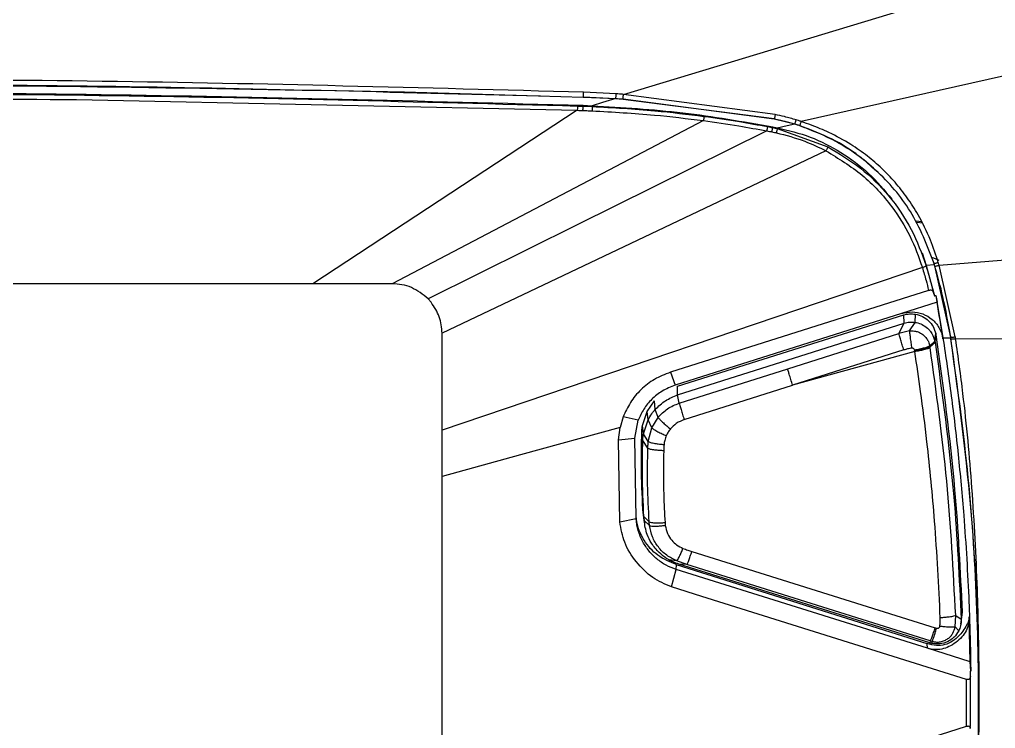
# Model space of a CAD drawing. Extents: x 527 to 611, y 788 to 934.
# Drawn here: x 577.312 to 579.749, y 806.379 to 808.15 of the extents above; entities that cross this region are included whole.
import ezdxf

# ---------------------------------------------------------------- set-up
doc = ezdxf.new("R2010")
doc.units = 0
doc.header["$MEASUREMENT"] = 0
doc.layers.add('1', color=4, linetype='Continuous')
doc.layers.add('GEOMETRY', color=3, linetype='Continuous', lineweight=25)

# ---------------------------------------------------------------- blocks, each defined once
blk = doc.blocks.new('2026_FLAIR')
at = {"layer": 'GEOMETRY'}
for p, q in [((51.7533, 4.6001), (52.6155, 4.8609)), ((53.3749, 4.7969), (52.1975, 4.5323)), ((50.3869, 4.5872), (51.6381, 4.5602)), ((51.2067, 4.6062), (51.6531, 4.5929)), ((51.6531, 4.5929), (51.6531, 4.5936)), ((51.7345, 4.589), (51.6531, 4.5929)), ((51.6532, 4.5935), (51.7345, 4.5896)), ((51.7352, 4.6013), (51.6536, 4.6053)), ((51.7345, 4.5897), (51.7525, 4.5885)), ((52.13, 4.5393), (51.7461, 4.5882)), ((52.13, 4.5384), (51.7525, 4.5878)), ((52.1324, 4.5495), (51.7533, 4.6001)), ((51.6381, 4.5602), (50.9773, 4.1269)), ((51.6384, 4.571), (51.6526, 4.5705)), ((51.6526, 4.5727), (51.6526, 4.5705)), ((51.6526, 4.5727), (51.6753, 4.5718)), ((51.6526, 4.5705), (51.6753, 4.5697)), ((51.6753, 4.5718), (51.6753, 4.5697)), ((51.9531, 4.5345), (51.1756, 4.1269)), ((52.1506, 4.534), (52.13, 4.5384)), ((52.1302, 4.539), (52.1815, 4.5263)), ((52.1261, 4.5191), (52.1261, 4.5171)), ((52.1261, 4.5191), (52.1376, 4.5167)), ((52.1376, 4.5167), (52.1375, 4.5148)), ((52.1375, 4.5148), (52.2639, 4.4689)), ((52.1813, 4.5257), (52.1541, 4.5331)), ((52.1815, 4.5263), (52.1941, 4.5223)), ((52.2593, 4.459), (51.3006, 4.0031)), ((52.4852, 4.2837), (52.4974, 4.2828)), ((52.4869, 4.2805), (52.4993, 4.2795)), ((52.5417, 4.173), (53.1037, 4.2192)), ((52.4993, 4.2044), (52.5099, 4.1728)), ((52.5099, 4.1728), (52.5098, 4.1726)), ((52.5303, 4.1744), (52.5099, 4.1728)), ((52.5099, 4.1728), (52.5301, 4.0968)), ((52.5303, 4.1744), (52.5289, 4.1791)), ((52.5675, 4.0084), (52.5312, 4.1713)), ((52.5816, 3.9942), (52.5417, 4.173)), ((52.5001, 4.1671), (51.3006, 3.7615)), ((50.9773, 4.1269), (48.7238, 4.1269)), ((51.1756, 4.1269), (50.9773, 4.1269)), ((52.5157, 4.1103), (51.8706, 3.9058)), ((52.5273, 4.1055), (52.5301, 4.0968)), ((52.5339, 4.0978), (52.5366, 4.081)), ((52.5339, 4.0978), (52.5514, 3.9919)), ((51.2729, 4.0806), (51.2652, 4.0893)), ((52.5366, 4.081), (52.4481, 4.0529)), ((52.4481, 4.0529), (51.8824, 3.8736)), ((51.888, 3.871), (52.4535, 4.0489)), ((52.4542, 4.0284), (52.4535, 4.0489)), ((52.4824, 4.0304), (52.4827, 4.0509)), ((51.8888, 3.8491), (52.4542, 4.0284)), ((52.4414, 4.0027), (52.4542, 4.0284)), ((52.4682, 4.009), (52.4824, 4.0304)), ((51.3006, 3.7615), (51.3006, 4.0031)), ((52.1637, 3.9146), (52.4414, 4.0027)), ((52.4682, 4.009), (52.4414, 4.0026)), ((52.5312, 3.9837), (52.5334, 4.0023)), ((52.5317, 3.9809), (52.5339, 3.9994)), ((52.5708, 3.9939), (52.5675, 4.0084)), ((52.5185, 3.9718), (52.5312, 3.9837)), ((52.5189, 3.9692), (52.5317, 3.9809)), ((52.5312, 3.9837), (52.5317, 3.9809)), ((52.5704, 3.9951), (52.5708, 3.9939)), ((52.5816, 3.9942), (52.5823, 3.9893)), ((52.5823, 3.9893), (52.8195, 3.9907)), ((52.4537, 3.9615), (52.176, 3.8734)), ((52.4812, 3.9573), (52.176, 3.8734)), ((52.4809, 3.9591), (52.4806, 3.9609)), ((52.4809, 3.959), (52.4812, 3.9573)), ((52.5185, 3.9718), (52.5189, 3.9692)), ((52.5192, 3.9674), (52.5189, 3.9691)), ((51.8706, 3.9058), (51.8824, 3.8735)), ((51.8927, 3.8287), (52.1637, 3.9146)), ((51.8888, 3.8491), (51.888, 3.871)), ((51.905, 3.7875), (52.176, 3.8734)), ((51.813, 3.8079), (51.8311, 3.8342)), ((51.8329, 3.8129), (51.8311, 3.8342)), ((51.8927, 3.8287), (51.8888, 3.8491)), ((51.8011, 3.7725), (51.813, 3.8079)), ((51.8152, 3.787), (51.813, 3.8079)), ((51.8398, 3.7929), (51.8329, 3.8129)), ((51.7524, 3.794), (51.7448, 3.7678)), ((51.7904, 3.7857), (51.7524, 3.794)), ((51.7817, 3.7414), (51.7904, 3.7857)), ((51.8035, 3.7523), (51.8152, 3.787)), ((51.824, 3.7671), (51.8152, 3.787)), ((51.824, 3.7671), (51.8398, 3.7929)), ((51.3006, 3.6457), (51.3006, 3.7615)), ((51.7411, 3.7371), (51.7448, 3.7678)), ((51.8017, 3.7351), (51.7992, 3.755)), ((51.8035, 3.7523), (51.8011, 3.7725)), ((51.8152, 3.7328), (51.824, 3.7671)), ((51.7411, 3.7371), (51.7817, 3.7414)), ((51.7445, 3.5317), (51.7411, 3.7371)), ((51.785, 3.5401), (51.7817, 3.7414)), ((51.8143, 3.716), (51.8017, 3.7351)), ((51.8152, 3.7328), (51.8035, 3.7523)), ((51.3006, 2.5224), (51.3006, 3.6457)), ((51.8044, 3.5454), (51.802, 3.5635)), ((51.7445, 3.5317), (51.785, 3.5401)), ((51.805, 3.5358), (51.8025, 3.5554)), ((51.8032, 3.5483), (51.8057, 3.5286)), ((51.8177, 3.532), (51.8044, 3.5454)), ((51.8051, 3.5358), (51.8044, 3.5454)), ((51.8185, 3.5227), (51.8051, 3.5358)), ((51.8185, 3.5227), (51.8177, 3.532)), ((51.8868, 3.4343), (51.8667, 3.4372)), ((51.9242, 3.4579), (52.5322, 3.2672)), ((51.8735, 3.3694), (51.8854, 3.413)), ((51.8853, 3.4129), (51.8855, 3.425)), ((52.5127, 3.2162), (51.8854, 3.413)), ((52.5118, 3.2275), (51.8855, 3.425)), ((51.9118, 3.4253), (51.8868, 3.4343)), ((51.9118, 3.4253), (51.8917, 3.4263)), ((52.5188, 3.2296), (51.8917, 3.4263)), ((52.5198, 3.2347), (51.9118, 3.4253)), ((51.9489, 3.3458), (51.8735, 3.3694)), ((52.6101, 3.1385), (51.9489, 3.3458)), ((52.5819, 3.2698), (52.5832, 3.2981)), ((52.5832, 3.2981), (52.597, 3.2885)), ((52.5961, 3.276), (52.5984, 3.2939)), ((52.597, 3.2885), (52.5993, 3.3067)), ((52.5993, 3.3067), (52.598, 3.2939)), ((52.6198, 3.1826), (52.617, 3.2947)), ((52.5819, 3.2698), (52.5908, 3.2599)), ((52.5127, 3.2161), (52.5118, 3.2275)), ((52.5198, 3.2347), (52.5188, 3.2296)), ((52.5245, 3.2333), (52.5198, 3.2347)), ((52.5236, 3.2283), (52.5245, 3.2333)), ((52.6198, 3.1825), (52.5127, 3.2162)), ((52.6208, 3.1589), (52.6198, 3.1825)), ((52.6199, 3.1466), (52.6203, 3.1589)), ((51.8736, 2.7878), (52.61, 3.0212))]:
    blk.add_line(p, q, dxfattribs=at)
at = {"layer": 'GEOMETRY', "flags": 128}
for points in [[(51.7345, 4.5897), (51.7013, 4.5797), (51.6753, 4.5718)], [(52.1376, 4.5167), (52.162, 4.5222), (52.1812, 4.5265)], [(52.1113, 4.5089), (51.6375, 4.2739), (51.2652, 4.0893)], [(52.542, 4.1853), (52.5284, 4.1906), (52.5255, 4.1916)], [(52.5514, 3.9919), (52.5623, 3.9918), (52.571, 3.9917)], [(51.7448, 3.7678), (51.496, 3.6994), (51.3006, 3.6457)]]:
    blk.add_lwpolyline(points, dxfattribs=at)
at = {"layer": 'GEOMETRY'}
blk.add_ellipse((46.6173, 3.0769), major_axis=(5.9661, 0.6738), ratio=0.990415, start_param=0.040735, end_param=0.056104, dxfattribs=at)
for points, knots in [([(58.6622, 3.6669), (58.124, 4.1903), (57.5857, 4.7137), (56.7784, 5.4989), (56.5092, 5.7605), (56.2233, 6.0386), (56.2065, 6.055), (56.1728, 6.0877), (56.156, 6.1041), (56.1054, 6.153), (56.071, 6.1849), (55.9661, 6.2776), (55.8938, 6.3359), (55.6702, 6.5008), (55.5121, 6.5972), (55.3029, 6.7005), (55.2604, 6.7203), (55.1746, 6.7579), (55.1314, 6.7758), (55.0011, 6.8262), (54.9131, 6.8558), (54.6464, 6.9327), (54.4645, 6.9683), (54.2318, 6.9926), (54.185, 6.9964), (54.0915, 7.0019), (54.0447, 7.0036), (53.9745, 7.0047), (53.9511, 7.0047), (53.9043, 7.0047), (53.881, 7.0047), (53.8108, 7.0047), (53.764, 7.0047), (53.5301, 7.0047), (53.343, 7.0047), (52.4073, 7.0047), (51.6588, 7.0047), (49.4133, 7.0047), (47.9163, 7.0047), (46.2322, 7.0047), (46.045, 7.0047), (45.7643, 7.0047), (45.6708, 7.0047), (45.5538, 7.0047), (45.5304, 7.0047), (45.4837, 7.0047), (45.4603, 7.0047), (45.3901, 7.0041), (45.3434, 7.0026), (45.2032, 6.9949), (45.1099, 6.9856), (44.9701, 6.9654), (44.9235, 6.9575), (44.8304, 6.9398), (44.7838, 6.9298), (44.5526, 6.8747), (44.3744, 6.8146), (44.1166, 6.7013), (44.0323, 6.6597), (43.9083, 6.5914), (43.8674, 6.5676), (43.7864, 6.5181), (43.7462, 6.4923), (43.6282, 6.4127), (43.5524, 6.3563), (43.443, 6.2671), (43.4072, 6.2366), (43.3371, 6.174), (43.3028, 6.1418), (43.2016, 6.0435), (43.1343, 5.9779), (42.9994, 5.8468), (42.932, 5.7812), (42.7297, 5.5845), (42.5949, 5.4533), (42.46, 5.3222)], [0, 0, 0, 0, 0.125, 0.125, 0.1875, 0.1875, 0.191406, 0.191406, 0.195313, 0.195313, 0.203125, 0.203125, 0.21875, 0.21875, 0.25, 0.25, 0.257813, 0.257813, 0.265625, 0.265625, 0.28125, 0.28125, 0.3125, 0.3125, 0.320313, 0.320313, 0.328125, 0.328125, 0.332031, 0.332031, 0.335938, 0.335938, 0.34375, 0.34375, 0.375, 0.375, 0.5, 0.5, 0.75, 0.75, 0.78125, 0.78125, 0.796875, 0.796875, 0.800781, 0.800781, 0.804688, 0.804688, 0.8125, 0.8125, 0.828125, 0.828125, 0.835938, 0.835938, 0.84375, 0.84375, 0.875, 0.875, 0.890625, 0.890625, 0.898437, 0.898437, 0.90625, 0.90625, 0.921875, 0.921875, 0.929687, 0.929687, 0.9375, 0.9375, 0.953125, 0.953125, 0.96875, 0.96875, 1, 1, 1, 1]), ([(42.5468, 5.2329), (42.6805, 5.3629), (42.8141, 5.4929), (43.0146, 5.6878), (43.0814, 5.7528), (43.215, 5.8827), (43.2819, 5.9477), (43.3653, 6.029), (43.3821, 6.0451), (43.4161, 6.077), (43.4332, 6.0928), (43.4852, 6.1394), (43.5206, 6.1697), (43.629, 6.2582), (43.7042, 6.314), (43.8214, 6.3927), (43.8613, 6.4182), (43.9417, 6.4669), (43.9824, 6.4903), (44.1056, 6.5573), (44.1894, 6.598), (44.4457, 6.7082), (44.6232, 6.7659), (44.9918, 6.8483), (45.1766, 6.8718), (45.3848, 6.8791), (45.4079, 6.8797), (45.4542, 6.8802), (45.4773, 6.8802), (45.5468, 6.8801), (45.5931, 6.8802), (45.7319, 6.8802), (45.8245, 6.8802), (46.1023, 6.8802), (46.2874, 6.8802), (47.9539, 6.8802), (49.4351, 6.8802), (51.657, 6.8802), (52.3977, 6.8801), (53.3235, 6.8801), (53.5086, 6.8801), (53.7401, 6.8802), (53.7864, 6.8802), (53.8558, 6.8802), (53.879, 6.8802), (53.9253, 6.8802), (53.9484, 6.8803), (54.0178, 6.8798), (54.0641, 6.8784), (54.1567, 6.8736), (54.203, 6.8701), (54.4332, 6.8474), (54.613, 6.8127), (54.8766, 6.7367), (54.9635, 6.7074), (55.0922, 6.6573), (55.1348, 6.6396), (55.2195, 6.602), (55.2614, 6.5823), (55.4674, 6.4794), (55.6229, 6.383), (55.8424, 6.2179), (55.9132, 6.1594), (55.9988, 6.0818), (56.0158, 6.0661), (56.0494, 6.0341), (56.0659, 6.0179), (56.1158, 5.9695), (56.149, 5.9371), (56.4482, 5.6462), (56.7141, 5.3877), (57.5118, 4.6119), (58.0436, 4.0948), (58.5754, 3.5776)], [0, 0, 0, 0, 0.03125, 0.03125, 0.046875, 0.046875, 0.0625, 0.0625, 0.066406, 0.066406, 0.070312, 0.070312, 0.078125, 0.078125, 0.09375, 0.09375, 0.101562, 0.101562, 0.109375, 0.109375, 0.125, 0.125, 0.15625, 0.15625, 0.1875, 0.1875, 0.191406, 0.191406, 0.195313, 0.195313, 0.203125, 0.203125, 0.21875, 0.21875, 0.25, 0.25, 0.5, 0.5, 0.625, 0.625, 0.65625, 0.65625, 0.664063, 0.664063, 0.667969, 0.667969, 0.671875, 0.671875, 0.679688, 0.679688, 0.6875, 0.6875, 0.71875, 0.71875, 0.734375, 0.734375, 0.742188, 0.742188, 0.75, 0.75, 0.78125, 0.78125, 0.796875, 0.796875, 0.800781, 0.800781, 0.804688, 0.804688, 0.8125, 0.8125, 0.875, 0.875, 1, 1, 1, 1]), ([(42.0332, 4.6863), (42.2029, 4.8514), (42.4792, 5.1201), (42.8485, 5.4792), (43.0933, 5.7173), (43.2488, 5.8685), (43.3286, 5.9461), (43.3749, 5.9912), (43.4156, 6.0305), (43.4509, 6.0633), (43.5104, 6.1168), (43.5961, 6.1891), (43.7492, 6.3061), (43.951, 6.4383), (44.2073, 6.5726), (44.4754, 6.6819), (44.7529, 6.7644), (45.037, 6.8199), (45.2526, 6.8407), (45.3969, 6.8458), (45.4612, 6.8465), (45.518, 6.8464), (45.5662, 6.8465), (45.6224, 6.8464), (45.6867, 6.8463), (45.7469, 6.8464), (45.8192, 6.8464), (46.1787, 6.8464), (46.8869, 6.8464), (47.9692, 6.8464), (49.1999, 6.8464), (50.8407, 6.8464), (52.2255, 6.8464), (53.2432, 6.8464), (53.5455, 6.8464), (53.7268, 6.8464), (53.8356, 6.8464), (53.8964, 6.8464), (53.9314, 6.8464), (53.9534, 6.8464), (53.9759, 6.8463), (54.0392, 6.8455), (54.1436, 6.8414), (54.2876, 6.8287), (54.4307, 6.809), (54.6201, 6.7736), (54.8534, 6.7122), (55.1248, 6.6118), (55.3854, 6.4857), (55.6324, 6.3349), (55.8253, 6.1899), (55.9434, 6.0871), (55.9964, 6.0379), (56.0196, 6.0158), (56.0456, 5.9906), (56.1571, 5.8823), (56.445, 5.6022), (57.0383, 5.0253), (57.7732, 4.3106), (58.3259, 3.7731), (58.5617, 3.5438)], [0, 0, 0, 0, 0.038383, 0.062505, 0.083514, 0.093757, 0.097663, 0.10157, 0.104234, 0.106838, 0.109383, 0.117202, 0.125008, 0.140619, 0.156248, 0.171865, 0.187487, 0.203116, 0.218727, 0.222537, 0.22654, 0.229144, 0.231749, 0.234353, 0.23826, 0.242166, 0.244128, 0.249979, 0.300459, 0.358955, 0.425468, 0.499998, 0.625007, 0.650009, 0.66501, 0.67401, 0.679411, 0.682651, 0.683866, 0.685081, 0.686223, 0.687511, 0.695346, 0.703153, 0.710952, 0.718761, 0.73438, 0.750001, 0.765612, 0.781241, 0.796861, 0.804673, 0.80662, 0.80858, 0.809875, 0.812486, 0.833791, 0.874991, 0.946677, 1, 1, 1, 1]), ([(58.5617, 3.5438), (58.3259, 3.7731), (57.7732, 4.3106), (57.1184, 4.9474), (56.6193, 5.4328), (56.379, 5.6664), (56.2047, 5.8359), (56.09, 5.9476), (56.0192, 6.0162), (55.9726, 6.0602), (55.9342, 6.0947), (55.8979, 6.1263), (55.8365, 6.1782), (55.7482, 6.248), (55.5913, 6.36), (55.3854, 6.4857), (55.1248, 6.6118), (54.8534, 6.7122), (54.646, 6.7668), (54.5096, 6.7942), (54.4464, 6.8055), (54.383, 6.8154), (54.3194, 6.824), (54.2557, 6.8312), (54.1917, 6.837), (54.1276, 6.8415), (54.0633, 6.8445), (54.0107, 6.8461), (53.9549, 6.8461), (53.8807, 6.8462), (53.7609, 6.8462), (53.5957, 6.8463), (53.385, 6.8463), (53.1288, 6.8464), (52.746, 6.8464), (52.2544, 6.8464), (51.672, 6.8464), (51.098, 6.8464), (50.2583, 6.8464), (49.1999, 6.8464), (47.9692, 6.8464), (46.8869, 6.8464), (46.1666, 6.8464), (45.7589, 6.8464), (45.6385, 6.8464), (45.5421, 6.8464), (45.4817, 6.8465), (45.4334, 6.8463), (45.3971, 6.8456), (45.3611, 6.8446), (45.241, 6.8395), (45.037, 6.8199), (44.7529, 6.7644), (44.4754, 6.6819), (44.2073, 6.5726), (43.951, 6.4383), (43.7492, 6.3061), (43.5961, 6.1891), (43.5043, 6.1116), (43.4329, 6.0469), (43.3861, 6.0021), (43.3452, 5.9622), (43.3106, 5.9287), (43.2427, 5.8625), (43.0933, 5.7173), (42.8485, 5.4792), (42.4792, 5.1201), (42.2029, 4.8514), (42.0332, 4.6863)], [0, 0, 0, 0, 0.053323, 0.125008, 0.148094, 0.166207, 0.179346, 0.187512, 0.192171, 0.195325, 0.197919, 0.200523, 0.203138, 0.210954, 0.218763, 0.23439, 0.250003, 0.265623, 0.281242, 0.284715, 0.288184, 0.291651, 0.295117, 0.298584, 0.302053, 0.305527, 0.309007, 0.312494, 0.314048, 0.31806, 0.324531, 0.33346, 0.344848, 0.358693, 0.374998, 0.406922, 0.438398, 0.469426, 0.500006, 0.574535, 0.641048, 0.699544, 0.750023, 0.757836, 0.765649, 0.769555, 0.773462, 0.775437, 0.777397, 0.779343, 0.781275, 0.796885, 0.812514, 0.828136, 0.843754, 0.859382, 0.874993, 0.882798, 0.890618, 0.894457, 0.898431, 0.901113, 0.903717, 0.906244, 0.916488, 0.937496, 0.961617, 1, 1, 1, 1]), ([(51.6536, 4.6053), (51.253, 4.6162), (50.4518, 4.638), (49.2493, 4.638), (48.4481, 4.6162), (48.0475, 4.6053)], [0, 0, 0, 0, 0.333344, 0.666677, 1, 1, 1, 1]), ([(48.1533, 4.5961), (48.5187, 4.6058), (49.2846, 4.6263), (50.4158, 4.6263), (51.1811, 4.6059), (51.5458, 4.5961)], [0, 0, 0, 0, 0.323172, 0.677409, 1, 1, 1, 1]), ([(48.4799, 4.6058), (48.9344, 4.6145), (49.8433, 4.632), (50.7522, 4.6148), (51.2067, 4.6062)], [0, 0, 0, 0, 0.5, 1, 1, 1, 1]), ([(48.0485, 4.5727), (48.4498, 4.5835), (49.2497, 4.6051), (50.4514, 4.6051), (51.2513, 4.5835), (51.6526, 4.5727)], [0, 0, 0, 0, 0.334098, 0.665902, 1, 1, 1, 1]), ([(48.0627, 4.571), (48.4608, 4.5816), (49.2544, 4.6029), (50.4467, 4.6029), (51.2403, 4.5816), (51.6384, 4.571)], [0, 0, 0, 0, 0.334092, 0.665908, 1, 1, 1, 1]), ([(48.2863, 4.5672), (48.6363, 4.5756), (49.3364, 4.5926), (50.0367, 4.589), (50.3869, 4.5872)], [0, 0, 0, 0, 0.499998, 1, 1, 1, 1]), ([(51.6531, 4.5929), (51.6531, 4.5929), (51.6531, 4.5928), (51.6532, 4.5932), (51.6532, 4.5943), (51.6533, 4.596), (51.6534, 4.5982), (51.6534, 4.6006), (51.6535, 4.603), (51.6536, 4.6045), (51.6536, 4.6053)], [0, 0, 0, 0, 0.109995, 0.230867, 0.360486, 0.495331, 0.630911, 0.762591, 0.88648, 1, 1, 1, 1]), ([(51.7345, 4.589), (51.7345, 4.589), (51.7345, 4.589), (51.7346, 4.5905), (51.7347, 4.593), (51.7349, 4.5959), (51.7351, 4.5987), (51.7352, 4.6005), (51.7352, 4.6013)], [0, 0, 0, 0, 0.171436, 0.363084, 0.564321, 0.720264, 0.866923, 1, 1, 1, 1]), ([(51.7525, 4.5878), (51.7491, 4.588), (51.7431, 4.5884), (51.7371, 4.5888), (51.7345, 4.589)], [0, 0, 0, 0, 0.560015, 1, 1, 1, 1]), ([(51.7533, 4.6001), (51.7499, 4.6004), (51.7439, 4.6008), (51.7379, 4.6012), (51.7352, 4.6013)], [0, 0, 0, 0, 0.56, 1, 1, 1, 1]), ([(51.7525, 4.5878), (51.7525, 4.5878), (51.7525, 4.5878), (51.7526, 4.5893), (51.7527, 4.5918), (51.7529, 4.5948), (51.7531, 4.5975), (51.7532, 4.5993), (51.7533, 4.6001)], [0, 0, 0, 0, 0.1714961, 0.3631728, 0.5644027, 0.7203218, 0.8669504, 1, 1, 1, 1]), ([(51.6384, 4.571), (51.6384, 4.5706), (51.6384, 4.5698), (51.6383, 4.5668), (51.6382, 4.5634), (51.6382, 4.5613), (51.6381, 4.5602)], [0, 0, 0, 0, 0.271212, 0.56216, 0.788757, 1, 1, 1, 1]), ([(51.6381, 4.5602), (51.6408, 4.5601), (51.6455, 4.5599), (51.6502, 4.5598), (51.6522, 4.5597)], [0, 0, 0, 0, 0.56, 1, 1, 1, 1]), ([(51.6522, 4.5597), (51.6523, 4.5611), (51.6524, 4.5639), (51.6525, 4.5674), (51.6526, 4.5697), (51.6526, 4.5703), (51.6526, 4.5705)], [0, 0, 0, 0, 0.271244, 0.5622, 0.788783, 1, 1, 1, 1]), ([(51.6522, 4.5597), (51.6565, 4.5596), (51.664, 4.5593), (51.6716, 4.559), (51.6749, 4.5589)], [0, 0, 0, 0, 0.56, 1, 1, 1, 1]), ([(51.6753, 4.5697), (51.6753, 4.5693), (51.6753, 4.5685), (51.6751, 4.5655), (51.675, 4.5621), (51.6749, 4.5599), (51.6749, 4.5589)], [0, 0, 0, 0, 0.271367, 0.562369, 0.788904, 1, 1, 1, 1]), ([(51.6749, 4.5589), (51.727, 4.556), (51.82, 4.551), (51.9125, 4.5395), (51.9531, 4.5345)], [0, 0, 0, 0, 0.559991, 1, 1, 1, 1]), ([(51.6753, 4.5718), (51.7509, 4.5673), (51.9022, 4.5581), (52.0515, 4.5321), (52.1261, 4.5191)], [0, 0, 0, 0, 0.499923, 1, 1, 1, 1]), ([(51.6753, 4.5697), (51.7275, 4.5669), (51.8209, 4.5618), (51.9136, 4.5503), (51.9544, 4.5452)], [0, 0, 0, 0, 0.559952, 1, 1, 1, 1]), ([(51.9544, 4.5452), (51.9544, 4.5448), (51.9543, 4.544), (51.954, 4.5411), (51.9536, 4.5377), (51.9533, 4.5355), (51.9531, 4.5345)], [0, 0, 0, 0, 0.271341, 0.56241, 0.788972, 1, 1, 1, 1]), ([(51.9531, 4.5345), (51.9828, 4.5302), (52.0356, 4.5227), (52.0882, 4.5131), (52.1113, 4.5089)], [0, 0, 0, 0, 0.560002, 1, 1, 1, 1]), ([(51.9544, 4.5452), (51.9841, 4.541), (52.0372, 4.5335), (52.0899, 4.5238), (52.1131, 4.5196)], [0, 0, 0, 0, 0.559958, 1, 1, 1, 1]), ([(52.1324, 4.5495), (52.1322, 4.5485), (52.1318, 4.5463), (52.1311, 4.5431), (52.1305, 4.5403), (52.1301, 4.5385), (52.13, 4.5385), (52.13, 4.5384)], [0, 0, 0, 0, 0.173523, 0.364984, 0.564778, 0.793713, 1, 1, 1, 1]), ([(52.1847, 4.5364), (52.175, 4.5392), (52.1577, 4.5442), (52.1401, 4.5479), (52.1324, 4.5495)], [0, 0, 0, 0, 0.5600135, 1, 1, 1, 1]), ([(52.1813, 4.5257), (52.1813, 4.5257), (52.1813, 4.5257), (52.1817, 4.5269), (52.1825, 4.5293), (52.1835, 4.5327), (52.1843, 4.5352), (52.1847, 4.5364)], [0, 0, 0, 0, 0.173245, 0.364327, 0.563862, 0.792956, 1, 1, 1, 1]), ([(52.1975, 4.5323), (52.1951, 4.533), (52.1908, 4.5345), (52.1865, 4.5358), (52.1847, 4.5364)], [0, 0, 0, 0, 0.560029, 1, 1, 1, 1]), ([(52.1131, 4.5196), (52.1131, 4.5192), (52.113, 4.5184), (52.1125, 4.5154), (52.1119, 4.5121), (52.1115, 4.5099), (52.1113, 4.5089)], [0, 0, 0, 0, 0.271148, 0.562264, 0.788927, 1, 1, 1, 1]), ([(52.1131, 4.5196), (52.1155, 4.5191), (52.1198, 4.5183), (52.1242, 4.5175), (52.1261, 4.5171)], [0, 0, 0, 0, 0.5599973, 1, 1, 1, 1]), ([(52.1242, 4.5064), (52.1245, 4.5077), (52.125, 4.5105), (52.1256, 4.514), (52.126, 4.5163), (52.126, 4.5168), (52.1261, 4.5171)], [0, 0, 0, 0, 0.27107, 0.562169, 0.788865, 1, 1, 1, 1]), ([(52.1261, 4.5171), (52.1282, 4.5167), (52.132, 4.516), (52.1358, 4.5151), (52.1375, 4.5148)], [0, 0, 0, 0, 0.556883, 1, 1, 1, 1]), ([(52.1375, 4.5148), (52.1374, 4.5144), (52.1373, 4.5136), (52.1368, 4.5106), (52.1361, 4.5073), (52.1356, 4.5051), (52.1354, 4.5041)], [0, 0, 0, 0, 0.271445, 0.562665, 0.789209, 1, 1, 1, 1]), ([(52.1376, 4.5167), (52.1653, 4.51), (52.2211, 4.4965), (52.2981, 4.4565), (52.3682, 4.4049), (52.4053, 4.3606), (52.4238, 4.3384)], [0, 0, 0, 0, 0.246984, 0.497217, 0.748745, 1, 1, 1, 1]), ([(52.1939, 4.5217), (52.1915, 4.5225), (52.1873, 4.5238), (52.1831, 4.5251), (52.1813, 4.5257)], [0, 0, 0, 0, 0.565432, 1, 1, 1, 1]), ([(52.3859, 4.4076), (52.3714, 4.4208), (52.3375, 4.4515), (52.2734, 4.4918), (52.2213, 4.5112), (52.1938, 4.5214)], [0, 0, 0, 0, 0.2616893, 0.6100563, 1, 1, 1, 1]), ([(52.1939, 4.5217), (52.1939, 4.5217), (52.1939, 4.5216), (52.1944, 4.5229), (52.1952, 4.5253), (52.1963, 4.5286), (52.1971, 4.5311), (52.1975, 4.5323)], [0, 0, 0, 0, 0.173653, 0.364946, 0.56446, 0.793301, 1, 1, 1, 1]), ([(52.5293, 4.1778), (52.512, 4.2224), (52.4784, 4.309), (52.39, 4.4108), (52.2938, 4.4823), (52.225, 4.5094), (52.1939, 4.5217)], [0, 0, 0, 0, 0.287049, 0.557918, 0.799645, 1, 1, 1, 1]), ([(52.5398, 4.1796), (52.5335, 4.1986), (52.5201, 4.2397), (52.4935, 4.294), (52.4632, 4.3419), (52.4326, 4.3806), (52.3993, 4.4153), (52.3623, 4.447), (52.3185, 4.4777), (52.2715, 4.5033), (52.2295, 4.5211), (52.2061, 4.5292), (52.1975, 4.5323)], [0, 0, 0, 0, 0.117424, 0.254491, 0.353723, 0.449366, 0.543137, 0.634977, 0.734293, 0.855362, 0.946836, 1, 1, 1, 1]), ([(52.1113, 4.5089), (52.1137, 4.5084), (52.118, 4.5076), (52.1223, 4.5067), (52.1242, 4.5064)], [0, 0, 0, 0, 0.560006, 1, 1, 1, 1]), ([(52.1242, 4.5064), (52.1263, 4.506), (52.13, 4.5052), (52.1338, 4.5044), (52.1354, 4.5041)], [0, 0, 0, 0, 0.560002, 1, 1, 1, 1]), ([(52.1354, 4.5041), (52.1594, 4.4979), (52.2022, 4.4868), (52.2419, 4.4675), (52.2593, 4.459)], [0, 0, 0, 0, 0.559932, 1, 1, 1, 1]), ([(52.2639, 4.4689), (52.2638, 4.4685), (52.2636, 4.4677), (52.2624, 4.465), (52.2609, 4.4619), (52.2598, 4.4599), (52.2593, 4.459)], [0, 0, 0, 0, 0.2712656, 0.5626014, 0.7892555, 1, 1, 1, 1]), ([(52.2639, 4.4689), (52.2919, 4.4522), (52.3484, 4.4184), (52.4186, 4.3474), (52.4756, 4.265), (52.4982, 4.2025), (52.5094, 4.1716)], [0, 0, 0, 0, 0.2456, 0.496045, 0.7508527, 1, 1, 1, 1]), ([(52.2593, 4.459), (52.2905, 4.44), (52.3528, 4.4021), (52.4215, 4.3266), (52.4717, 4.2476), (52.4906, 4.1939), (52.5001, 4.1671)], [0, 0, 0, 0, 0.279924, 0.559762, 0.779839, 1, 1, 1, 1]), ([(52.5094, 4.1716), (52.5093, 4.1714), (52.5091, 4.171), (52.5081, 4.1703), (52.5072, 4.1699), (52.5068, 4.1697), (52.5067, 4.1696), (52.5066, 4.1696), (52.5057, 4.1692), (52.5037, 4.1683), (52.5013, 4.1675), (52.5001, 4.1671)], [0, 0, 0, 0, 0.204659, 0.363012, 0.463013, 0.489773, 0.497278, 0.49956, 0.500863, 0.75966, 1, 1, 1, 1]), ([(52.5098, 4.1726), (52.5097, 4.1725), (52.5096, 4.1722), (52.5095, 4.1718), (52.5094, 4.1716)], [0, 0, 0, 0, 0.592933, 1, 1, 1, 1]), ([(52.5094, 4.1716), (52.513, 4.1593), (52.5194, 4.1373), (52.5249, 4.1152), (52.5273, 4.1055)], [0, 0, 0, 0, 0.561628, 1, 1, 1, 1]), ([(52.5398, 4.1796), (52.5388, 4.1793), (52.5369, 4.1787), (52.5341, 4.1781), (52.5316, 4.1776), (52.5297, 4.1775), (52.5294, 4.1777), (52.5293, 4.1778)], [0, 0, 0, 0, 0.176037, 0.366647, 0.563847, 0.791095, 1, 1, 1, 1]), ([(52.5312, 4.1713), (52.5308, 4.1725), (52.5302, 4.1747), (52.5295, 4.1769), (52.5293, 4.1778)], [0, 0, 0, 0, 0.56, 1, 1, 1, 1]), ([(52.5704, 3.9951), (52.5646, 4.0283), (52.5539, 4.0886), (52.5381, 4.1479), (52.5303, 4.1744), (52.5303, 4.1744)], [0, 0, 0, 0, 0.54889, 0.999991, 1, 1, 1, 1]), ([(52.5312, 4.1713), (52.5313, 4.1712), (52.5315, 4.171), (52.5329, 4.171), (52.5352, 4.1714), (52.5383, 4.172), (52.5406, 4.1727), (52.5417, 4.173)], [0, 0, 0, 0, 0.1760755, 0.3666879, 0.5638659, 0.7910892, 1, 1, 1, 1]), ([(52.5417, 4.173), (52.5413, 4.1742), (52.5407, 4.1764), (52.54, 4.1786), (52.5398, 4.1796)], [0, 0, 0, 0, 0.5599996, 1, 1, 1, 1]), ([(52.5001, 4.1671), (52.5032, 4.1565), (52.5086, 4.1377), (52.5135, 4.1187), (52.5157, 4.1103)], [0, 0, 0, 0, 0.559998, 1, 1, 1, 1]), ([(51.2652, 4.0893), (51.2521, 4.0999), (51.2325, 4.1157), (51.2003, 4.1255), (51.1838, 4.1264), (51.1756, 4.1269)], [0, 0, 0, 0, 0.503607, 0.750992, 1, 1, 1, 1]), ([(52.5157, 4.1103), (52.5163, 4.1105), (52.5176, 4.1109), (52.5193, 4.1114), (52.5206, 4.1116), (52.522, 4.1115), (52.5236, 4.1107), (52.5259, 4.1091), (52.5268, 4.107), (52.5273, 4.1055)], [0, 0, 0, 0, 0.112858, 0.210107, 0.288346, 0.346904, 0.493915, 0.651729, 1, 1, 1, 1]), ([(52.5301, 4.0968), (52.5308, 4.097), (52.5321, 4.0973), (52.5334, 4.0976), (52.5339, 4.0978)], [0, 0, 0, 0, 0.560009, 1, 1, 1, 1]), ([(51.3006, 4.0031), (51.2993, 4.0172), (51.2967, 4.0454), (51.2808, 4.0689), (51.2729, 4.0806)], [0, 0, 0, 0, 0.5014795, 1, 1, 1, 1]), ([(52.4481, 4.0528), (52.457, 4.0547), (52.4746, 4.0585), (52.5017, 4.0527), (52.5252, 4.0391), (52.5431, 4.0179), (52.5497, 4.0002), (52.5512, 3.9908), (52.5513, 3.9908)], [0, 0, 0, 0, 0.197048, 0.39398, 0.592171, 0.78796, 0.998947, 1, 1, 1, 1]), ([(52.4535, 4.0489), (52.4583, 4.0501), (52.4679, 4.0525), (52.4777, 4.0514), (52.4827, 4.0509)], [0, 0, 0, 0, 0.500671, 1, 1, 1, 1]), ([(52.4827, 4.0509), (52.4887, 4.0493), (52.5009, 4.0462), (52.5162, 4.035), (52.5281, 4.0202), (52.5316, 4.0083), (52.5334, 4.0023)], [0, 0, 0, 0, 0.249905, 0.499688, 0.749373, 1, 1, 1, 1]), ([(52.4542, 4.0284), (52.4589, 4.0296), (52.4681, 4.0319), (52.4776, 4.0309), (52.4824, 4.0304)], [0, 0, 0, 0, 0.5015336, 1, 1, 1, 1]), ([(52.4824, 4.0304), (52.4833, 4.0303), (52.4893, 4.0292), (52.5002, 4.0253), (52.5111, 4.0179), (52.5174, 4.0113), (52.5211, 4.0068), (52.5267, 3.9986), (52.5292, 3.9902), (52.5312, 3.9837)], [0, 0, 0, 0, 0.041906, 0.252417, 0.476871, 0.584962, 0.634708, 0.720546, 1, 1, 1, 1]), ([(52.4537, 3.9615), (52.4524, 3.9657), (52.4496, 3.9743), (52.4458, 3.9867), (52.4428, 3.997), (52.4419, 4.0008), (52.4414, 4.0027)], [0, 0, 0, 0, 0.2427117, 0.5000232, 0.757322, 1, 1, 1, 1]), ([(52.4682, 4.009), (52.4721, 4.0091), (52.4794, 4.0095), (52.4909, 4.0064), (52.5017, 4.0004), (52.5102, 3.9916), (52.516, 3.9819), (52.5176, 3.9753), (52.5185, 3.9718)], [0, 0, 0, 0, 0.172282, 0.315425, 0.509026, 0.704288, 0.839933, 1, 1, 1, 1]), ([(52.4739, 3.9661), (52.4733, 3.9705), (52.472, 3.9796), (52.4703, 3.9926), (52.4689, 4.0033), (52.4684, 4.0071), (52.4682, 4.009)], [0, 0, 0, 0, 0.242477, 0.499997, 0.757519, 1, 1, 1, 1]), ([(52.5334, 4.0023), (52.5335, 4.0018), (52.5337, 4.0008), (52.5339, 3.9998), (52.5339, 3.9994)], [0, 0, 0, 0, 0.56, 1, 1, 1, 1]), ([(52.5339, 3.9994), (52.5517, 3.8706), (52.5833, 3.6406), (52.5944, 3.4087), (52.5993, 3.3067)], [0, 0, 0, 0, 0.56, 1, 1, 1, 1]), ([(52.5317, 3.9809), (52.5494, 3.8522), (52.5811, 3.6222), (52.5921, 3.3904), (52.597, 3.2885)], [0, 0, 0, 0, 0.559995, 1, 1, 1, 1]), ([(52.5515, 3.9895), (52.5514, 3.9897), (52.5514, 3.9901), (52.5513, 3.9905), (52.5513, 3.9907)], [0, 0, 0, 0, 0.444616, 1, 1, 1, 1]), ([(52.5514, 3.9919), (52.5586, 3.9434), (52.5729, 3.8465), (52.5901, 3.6985), (52.6059, 3.5265), (52.6138, 3.3935), (52.6174, 3.3018), (52.6183, 3.2733), (52.6192, 3.2447), (52.6199, 3.2161), (52.6204, 3.1875), (52.6207, 3.1684), (52.6208, 3.1588)], [0, 0, 0, 0, 0.175686, 0.351372, 0.534094, 0.794894, 0.829048, 0.863203, 0.897357, 0.931511, 0.965666, 1, 1, 1, 1]), ([(52.5708, 3.9939), (52.571, 3.9937), (52.5712, 3.9935), (52.5726, 3.9934), (52.5741, 3.9934), (52.5758, 3.9935), (52.5783, 3.9937), (52.5803, 3.994), (52.5816, 3.9942)], [0, 0, 0, 0, 0.238478, 0.367643, 0.499813, 0.63201, 0.761255, 1, 1, 1, 1]), ([(52.5715, 3.989), (52.5714, 3.9899), (52.5711, 3.9915), (52.5709, 3.9932), (52.5708, 3.9939)], [0, 0, 0, 0, 0.56, 1, 1, 1, 1]), ([(52.5708, 2.1832), (52.5757, 2.216), (52.6003, 2.3803), (52.6282, 2.6544), (52.6431, 3.0053), (52.6383, 3.334), (52.6164, 3.6634), (52.5861, 3.8823), (52.571, 3.9917)], [0, 0, 0, 0, 0.054879, 0.274509, 0.454772, 0.635035, 0.817517, 1, 1, 1, 1]), ([(52.5823, 3.9893), (52.5814, 3.9891), (52.5794, 3.9888), (52.5765, 3.9885), (52.5739, 3.9884), (52.572, 3.9885), (52.5717, 3.9888), (52.5715, 3.989)], [0, 0, 0, 0, 0.176074, 0.366659, 0.563806, 0.791029, 1, 1, 1, 1]), ([(52.5823, 3.9893), (52.5887, 3.9437), (52.6059, 3.8199), (52.625, 3.6111), (52.6373, 3.3769), (52.6418, 3.1545), (52.6407, 2.9395), (52.6326, 2.7212), (52.621, 2.5542), (52.6116, 2.4488), (52.6071, 2.4018), (52.6025, 2.3557), (52.5976, 2.3106), (52.5926, 2.2666), (52.5875, 2.2231), (52.5839, 2.1943), (52.5821, 2.1798)], [0, 0, 0, 0, 0.076014, 0.206528, 0.346511, 0.463479, 0.574264, 0.701983, 0.824547, 0.851025, 0.877046, 0.902575, 0.927576, 0.952015, 0.975856, 1, 1, 1, 1]), ([(52.4739, 3.9661), (52.4702, 3.9655), (52.4634, 3.9644), (52.4568, 3.9624), (52.4537, 3.9615)], [0, 0, 0, 0, 0.53753, 1, 1, 1, 1]), ([(52.4806, 3.9609), (52.4804, 3.9617), (52.48, 3.9632), (52.4782, 3.9649), (52.4765, 3.9659), (52.475, 3.9661), (52.4742, 3.9661), (52.4739, 3.9661)], [0, 0, 0, 0, 0.245682, 0.505375, 0.760873, 0.879921, 1, 1, 1, 1]), ([(52.5185, 3.9718), (52.5172, 3.9709), (52.5145, 3.9693), (52.5054, 3.9663), (52.4937, 3.9634), (52.4849, 3.9617), (52.4806, 3.9609)], [0, 0, 0, 0, 0.242882, 0.500003, 0.757123, 1, 1, 1, 1]), ([(52.5189, 3.9692), (52.5174, 3.9683), (52.5142, 3.9665), (52.504, 3.9635), (52.4924, 3.961), (52.4847, 3.9597), (52.4809, 3.9591)], [0, 0, 0, 0, 0.27299, 0.56173, 0.78701, 1, 1, 1, 1]), ([(52.5192, 3.9674), (52.5176, 3.9665), (52.5145, 3.9647), (52.5042, 3.9617), (52.4926, 3.9592), (52.4849, 3.9579), (52.4812, 3.9573)], [0, 0, 0, 0, 0.27299, 0.56173, 0.78701, 1, 1, 1, 1]), ([(52.5448, 3.2923), (52.5408, 3.3729), (52.5335, 3.5198), (52.5147, 3.7082), (52.4973, 3.8493), (52.4861, 3.9242), (52.4812, 3.9573)], [0, 0, 0, 0, 0.36196, 0.660136, 0.849734, 1, 1, 1, 1]), ([(52.5832, 3.2981), (52.5773, 3.4101), (52.5656, 3.6341), (52.5347, 3.8563), (52.5192, 3.9674)], [0, 0, 0, 0, 0.500001, 1, 1, 1, 1]), ([(51.8706, 3.9058), (51.857, 3.9005), (51.8301, 3.89), (51.7964, 3.8632), (51.7693, 3.8312), (51.758, 3.8062), (51.7524, 3.794)], [0, 0, 0, 0, 0.258025, 0.511623, 0.759853, 1, 1, 1, 1]), ([(52.176, 3.8734), (52.1745, 3.8781), (52.1714, 3.8879), (52.1676, 3.9005), (52.1649, 3.9097), (52.1641, 3.913), (52.1637, 3.9146)], [0, 0, 0, 0, 0.272801, 0.5617789, 0.7871991, 1, 1, 1, 1]), ([(51.8824, 3.8734), (51.8713, 3.869), (51.85, 3.8605), (51.8238, 3.8393), (51.8031, 3.8145), (51.7947, 3.7953), (51.7904, 3.7857)], [0, 0, 0, 0, 0.2698914, 0.5209584, 0.7589327, 1, 1, 1, 1]), ([(51.8329, 3.8129), (51.841, 3.8208), (51.8571, 3.8366), (51.8782, 3.8449), (51.8888, 3.8491)], [0, 0, 0, 0, 0.4999563, 1, 1, 1, 1]), ([(51.8398, 3.7929), (51.8473, 3.8008), (51.8623, 3.8165), (51.8826, 3.8246), (51.8927, 3.8287)], [0, 0, 0, 0, 0.4999059, 1, 1, 1, 1]), ([(51.8927, 3.8287), (51.8932, 3.8268), (51.8942, 3.823), (51.8972, 3.8127), (51.9009, 3.8003), (51.9037, 3.7917), (51.905, 3.7875)], [0, 0, 0, 0, 0.24269, 0.500004, 0.757315, 1, 1, 1, 1]), ([(51.8152, 3.787), (51.8181, 3.7922), (51.8232, 3.8013), (51.8299, 3.8094), (51.8329, 3.8129)], [0, 0, 0, 0, 0.559764, 1, 1, 1, 1]), ([(51.8398, 3.7929), (51.8411, 3.7913), (51.8437, 3.788), (51.8521, 3.78), (51.8615, 3.7717), (51.8677, 3.7666), (51.8707, 3.7642)], [0, 0, 0, 0, 0.272705, 0.561802, 0.787293, 1, 1, 1, 1]), ([(51.905, 3.7875), (51.8982, 3.7847), (51.885, 3.7794), (51.8753, 3.7691), (51.8707, 3.7642)], [0, 0, 0, 0, 0.520042, 1, 1, 1, 1]), ([(51.802, 3.5635), (51.8002, 3.5992), (51.7971, 3.663), (51.7986, 3.7269), (51.7992, 3.755)], [0, 0, 0, 0, 0.559995, 1, 1, 1, 1]), ([(51.7992, 3.755), (51.7994, 3.7583), (51.7997, 3.7642), (51.8007, 3.77), (51.8011, 3.7725)], [0, 0, 0, 0, 0.55973, 1, 1, 1, 1]), ([(51.824, 3.7671), (51.8255, 3.7658), (51.8285, 3.7632), (51.8384, 3.7577), (51.8495, 3.7522), (51.8569, 3.749), (51.8604, 3.7474)], [0, 0, 0, 0, 0.272667, 0.561812, 0.787332, 1, 1, 1, 1]), ([(51.8707, 3.7642), (51.8686, 3.7614), (51.8646, 3.7562), (51.8618, 3.7502), (51.8604, 3.7474)], [0, 0, 0, 0, 0.522312, 1, 1, 1, 1]), ([(51.8044, 3.5454), (51.8026, 3.5808), (51.7995, 3.644), (51.8011, 3.7073), (51.8017, 3.7351)], [0, 0, 0, 0, 0.55999, 1, 1, 1, 1]), ([(51.8017, 3.7351), (51.8019, 3.7384), (51.8022, 3.7441), (51.8031, 3.7498), (51.8035, 3.7523)], [0, 0, 0, 0, 0.559854, 1, 1, 1, 1]), ([(51.8143, 3.716), (51.8144, 3.7191), (51.8146, 3.7247), (51.8151, 3.7303), (51.8152, 3.7328)], [0, 0, 0, 0, 0.553722, 1, 1, 1, 1]), ([(51.8152, 3.7328), (51.8168, 3.732), (51.8201, 3.7304), (51.8308, 3.7281), (51.8429, 3.7263), (51.8509, 3.7255), (51.8548, 3.7251)], [0, 0, 0, 0, 0.27263, 0.561821, 0.787369, 1, 1, 1, 1]), ([(51.8604, 3.7474), (51.8589, 3.7435), (51.8562, 3.7363), (51.8552, 3.7287), (51.8548, 3.7251)], [0, 0, 0, 0, 0.538824, 1, 1, 1, 1]), ([(51.8176, 3.532), (51.816, 3.5631), (51.8127, 3.6244), (51.8138, 3.6858), (51.8143, 3.716)], [0, 0, 0, 0, 0.508177, 1, 1, 1, 1]), ([(51.8143, 3.716), (51.8159, 3.7153), (51.8192, 3.7139), (51.83, 3.7122), (51.8421, 3.711), (51.8501, 3.7107), (51.8539, 3.7106)], [0, 0, 0, 0, 0.272671, 0.561815, 0.787333, 1, 1, 1, 1]), ([(51.8539, 3.7106), (51.8534, 3.6738), (51.8525, 3.6136), (51.8559, 3.5535), (51.8572, 3.5302)], [0, 0, 0, 0, 0.611747, 1, 1, 1, 1]), ([(51.8548, 3.7251), (51.8546, 3.7224), (51.8542, 3.7175), (51.854, 3.7127), (51.8539, 3.7106)], [0, 0, 0, 0, 0.5660124, 1, 1, 1, 1]), ([(51.8025, 3.5554), (51.8024, 3.5569), (51.8022, 3.5596), (51.802, 3.5623), (51.802, 3.5635)], [0, 0, 0, 0, 0.560189, 1, 1, 1, 1]), ([(51.8855, 3.4252), (51.8692, 3.4319), (51.8371, 3.445), (51.8063, 3.4812), (51.7892, 3.5157), (51.7861, 3.5368), (51.7848, 3.5459)], [0, 0, 0, 0, 0.312306, 0.615129, 0.834413, 1, 1, 1, 1]), ([(51.8019, 3.4819), (51.7975, 3.4911), (51.7887, 3.5096), (51.7862, 3.53), (51.785, 3.5401)], [0, 0, 0, 0, 0.500109, 1, 1, 1, 1]), ([(51.8667, 3.4372), (51.8665, 3.4374), (51.8639, 3.4388), (51.8554, 3.4442), (51.8398, 3.4567), (51.8238, 3.4766), (51.8099, 3.5038), (51.8068, 3.5238), (51.805, 3.5358)], [0, 0, 0, 0, 0.007964, 0.071855, 0.250131, 0.49959, 0.700144, 1, 1, 1, 1]), ([(51.8735, 3.3694), (51.8571, 3.3763), (51.8232, 3.3906), (51.7844, 3.4313), (51.7534, 3.4782), (51.7474, 3.5143), (51.7445, 3.5317)], [0, 0, 0, 0, 0.240187, 0.499274, 0.759709, 1, 1, 1, 1]), ([(51.8176, 3.532), (51.8192, 3.5314), (51.8226, 3.5303), (51.8333, 3.5295), (51.8454, 3.5295), (51.8533, 3.53), (51.8572, 3.5302)], [0, 0, 0, 0, 0.272671, 0.561811, 0.787329, 1, 1, 1, 1]), ([(51.8185, 3.5228), (51.8201, 3.5223), (51.8234, 3.5213), (51.834, 3.5212), (51.8461, 3.5218), (51.854, 3.5227), (51.8579, 3.5231)], [0, 0, 0, 0, 0.272654, 0.561812, 0.787341, 1, 1, 1, 1]), ([(51.8868, 3.4343), (51.878, 3.4386), (51.8604, 3.4473), (51.8396, 3.4686), (51.8243, 3.494), (51.8205, 3.5132), (51.8185, 3.5228)], [0, 0, 0, 0, 0.249583, 0.499401, 0.749477, 1, 1, 1, 1]), ([(51.8572, 3.5302), (51.8573, 3.5289), (51.8575, 3.5265), (51.8578, 3.5242), (51.8579, 3.5231)], [0, 0, 0, 0, 0.559046, 1, 1, 1, 1]), ([(51.8579, 3.5231), (51.8594, 3.5161), (51.8622, 3.5026), (51.873, 3.4863), (51.8862, 3.4736), (51.8966, 3.4685), (51.9021, 3.4658)], [0, 0, 0, 0, 0.282944, 0.544563, 0.761064, 1, 1, 1, 1]), ([(51.8854, 3.413), (51.8767, 3.4163), (51.8593, 3.4229), (51.8363, 3.4388), (51.8163, 3.4583), (51.8067, 3.474), (51.8019, 3.4819)], [0, 0, 0, 0, 0.250343, 0.500563, 0.750502, 1, 1, 1, 1]), ([(51.8868, 3.4343), (51.8874, 3.435), (51.8888, 3.4366), (51.893, 3.4448), (51.8976, 3.455), (51.9006, 3.4623), (51.9021, 3.4658)], [0, 0, 0, 0, 0.272661, 0.56181, 0.787333, 1, 1, 1, 1]), ([(51.9021, 3.4658), (51.906, 3.4642), (51.9133, 3.4614), (51.9208, 3.459), (51.9242, 3.4579)], [0, 0, 0, 0, 0.538241, 1, 1, 1, 1]), ([(51.8917, 3.4263), (51.8869, 3.428), (51.8783, 3.431), (51.8703, 3.4353), (51.8667, 3.4372)], [0, 0, 0, 0, 0.559731, 1, 1, 1, 1]), ([(51.9118, 3.4253), (51.9123, 3.426), (51.9133, 3.4274), (51.9163, 3.4349), (51.9201, 3.4454), (51.9228, 3.4538), (51.9242, 3.4579)], [0, 0, 0, 0, 0.24301, 0.500471, 0.757675, 1, 1, 1, 1]), ([(52.6175, 3.2945), (52.6175, 3.2939), (52.617, 3.2882), (52.6104, 3.2716), (52.5966, 3.2511), (52.5766, 3.2332), (52.5564, 3.2241), (52.534, 3.222), (52.5195, 3.2257), (52.5119, 3.2277)], [0, 0, 0, 0, 0.012871, 0.122049, 0.37315, 0.535931, 0.684873, 0.834728, 1, 1, 1, 1]), ([(52.617, 3.2947), (52.6168, 3.2886), (52.6164, 3.2766), (52.6098, 3.2593), (52.5988, 3.2437), (52.5839, 3.2305), (52.567, 3.2198), (52.5489, 3.2135), (52.5304, 3.2119), (52.5187, 3.2147), (52.5127, 3.2162)], [0, 0, 0, 0, 0.121941, 0.240759, 0.364646, 0.500883, 0.636765, 0.760286, 0.878654, 1, 1, 1, 1]), ([(52.5436, 3.271), (52.5441, 3.2748), (52.5449, 3.2819), (52.5448, 3.289), (52.5448, 3.2923)], [0, 0, 0, 0, 0.536964, 1, 1, 1, 1]), ([(52.5832, 3.2981), (52.5816, 3.2974), (52.5784, 3.296), (52.5681, 3.2942), (52.5563, 3.2929), (52.5485, 3.2925), (52.5448, 3.2923)], [0, 0, 0, 0, 0.272993, 0.561741, 0.78702, 1, 1, 1, 1]), ([(52.5198, 3.2347), (52.5203, 3.2354), (52.5213, 3.2368), (52.5243, 3.2442), (52.5281, 3.2547), (52.5308, 3.2631), (52.5322, 3.2672)], [0, 0, 0, 0, 0.242658, 0.499987, 0.757323, 1, 1, 1, 1]), ([(52.5245, 3.2333), (52.528, 3.2326), (52.535, 3.2312), (52.5457, 3.2321), (52.5554, 3.2351), (52.564, 3.24), (52.571, 3.2464), (52.5782, 3.2559), (52.5804, 3.2643), (52.5819, 3.2698)], [0, 0, 0, 0, 0.1417232, 0.2786093, 0.4107796, 0.5383351, 0.6610999, 0.7791067, 1, 1, 1, 1]), ([(52.5322, 3.2672), (52.5328, 3.267), (52.534, 3.2667), (52.5352, 3.2663), (52.5357, 3.2662)], [0, 0, 0, 0, 0.559437, 1, 1, 1, 1]), ([(52.5357, 3.2662), (52.5367, 3.2661), (52.5386, 3.2659), (52.5412, 3.2672), (52.543, 3.2689), (52.5434, 3.2703), (52.5436, 3.271)], [0, 0, 0, 0, 0.283729, 0.573665, 0.794002, 1, 1, 1, 1]), ([(52.5819, 3.2698), (52.5803, 3.2694), (52.5772, 3.2685), (52.5666, 3.2686), (52.5549, 3.2695), (52.5473, 3.2705), (52.5436, 3.271)], [0, 0, 0, 0, 0.282422, 0.573767, 0.795238, 1, 1, 1, 1]), ([(52.597, 3.2885), (52.5968, 3.2829), (52.5964, 3.273), (52.5925, 3.2639), (52.5908, 3.2599)], [0, 0, 0, 0, 0.559193, 1, 1, 1, 1]), ([(52.5908, 3.2599), (52.5873, 3.2542), (52.5836, 3.2482), (52.5739, 3.2391), (52.5628, 3.2315), (52.5479, 3.2274), (52.5346, 3.2266), (52.528, 3.2276), (52.5236, 3.2283)], [0, 0, 0, 0, 0.249845, 0.265113, 0.499755, 0.749475, 0.835048, 1, 1, 1, 1]), ([(52.5245, 3.2333), (52.5249, 3.234), (52.5258, 3.2355), (52.5285, 3.243), (52.532, 3.2536), (52.5345, 3.2621), (52.5357, 3.2662)], [0, 0, 0, 0, 0.242671, 0.500008, 0.75734, 1, 1, 1, 1]), ([(52.5237, 3.2283), (52.5228, 3.2286), (52.5211, 3.229), (52.5195, 3.2294), (52.5188, 3.2296)], [0, 0, 0, 0, 0.560301, 1, 1, 1, 1]), ([(52.6199, 3.1466), (52.6198, 3.145), (52.6196, 3.1428), (52.6185, 3.1403), (52.6174, 3.139), (52.616, 3.1381), (52.6143, 3.1378), (52.6122, 3.1379), (52.6108, 3.1383), (52.6101, 3.1385)], [0, 0, 0, 0, 0.32317, 0.450878, 0.56163, 0.662701, 0.763482, 0.873441, 1, 1, 1, 1]), ([(52.6198, 3.0157), (52.62, 3.0402), (52.6204, 3.0838), (52.62, 3.1274), (52.6199, 3.1466)], [0, 0, 0, 0, 0.5599992, 1, 1, 1, 1]), ([(52.61, 3.0212), (52.6102, 3.0431), (52.6105, 3.0822), (52.6102, 3.1213), (52.6101, 3.1385)], [0, 0, 0, 0, 0.5600783, 1, 1, 1, 1]), ([(52.61, 3.0212), (52.6107, 3.0214), (52.6121, 3.0218), (52.6142, 3.022), (52.6159, 3.0219), (52.6173, 3.0214), (52.6184, 3.0205), (52.6195, 3.0186), (52.6197, 3.0169), (52.6198, 3.0157)], [0, 0, 0, 0, 0.126596, 0.236565, 0.337336, 0.438383, 0.549112, 0.676807, 1, 1, 1, 1])]:
    blk.add_open_spline(points, degree=3, knots=knots, dxfattribs=at)
blk.add_open_spline([(52.5713, 2.1828), (52.5911, 2.3327), (52.6309, 2.6324), (52.6459, 3.0859), (52.631, 3.5394), (52.5913, 3.8391), (52.5715, 3.989)], degree=3, dxfattribs=at)

msp = doc.modelspace()

# ---------------------------------------------------------------- block references
at = {"layer": '1'}
msp.add_blockref('2026_FLAIR', (527.0666, 803.3631), dxfattribs=at)

doc.saveas('drawing.dxf')
